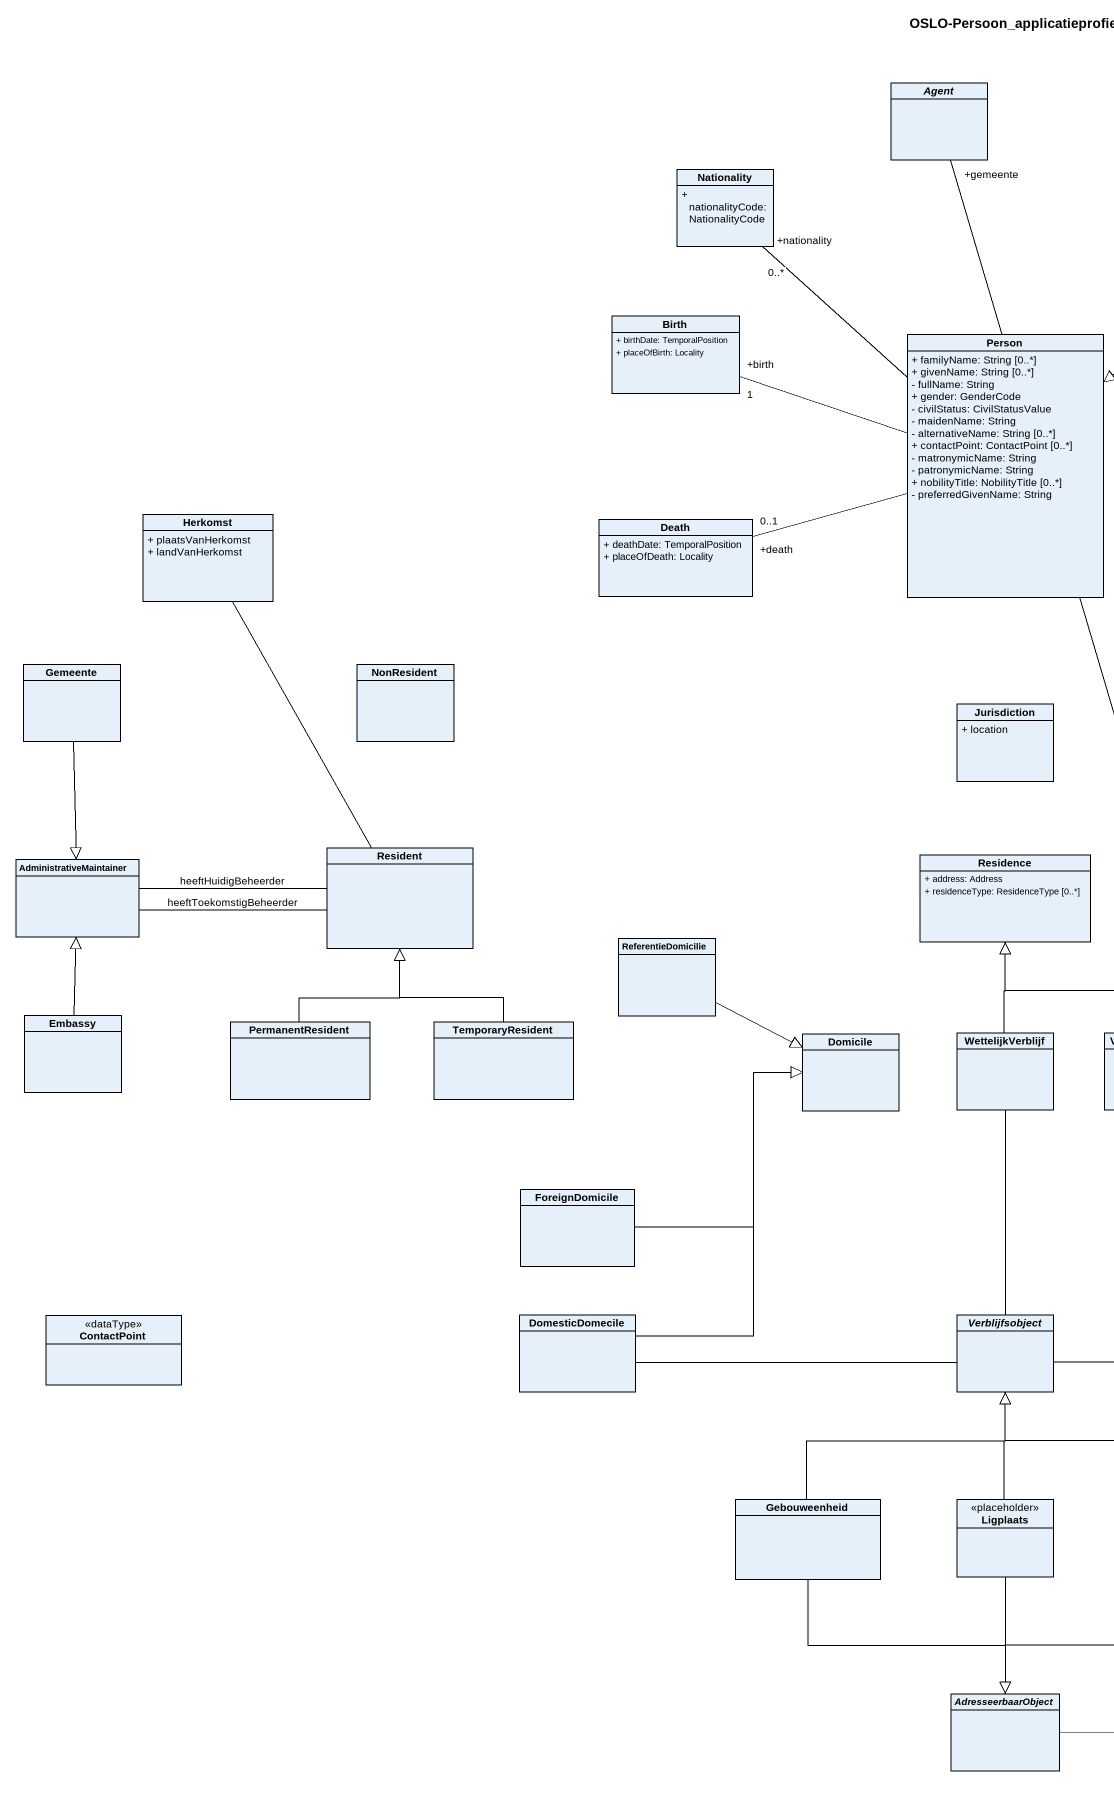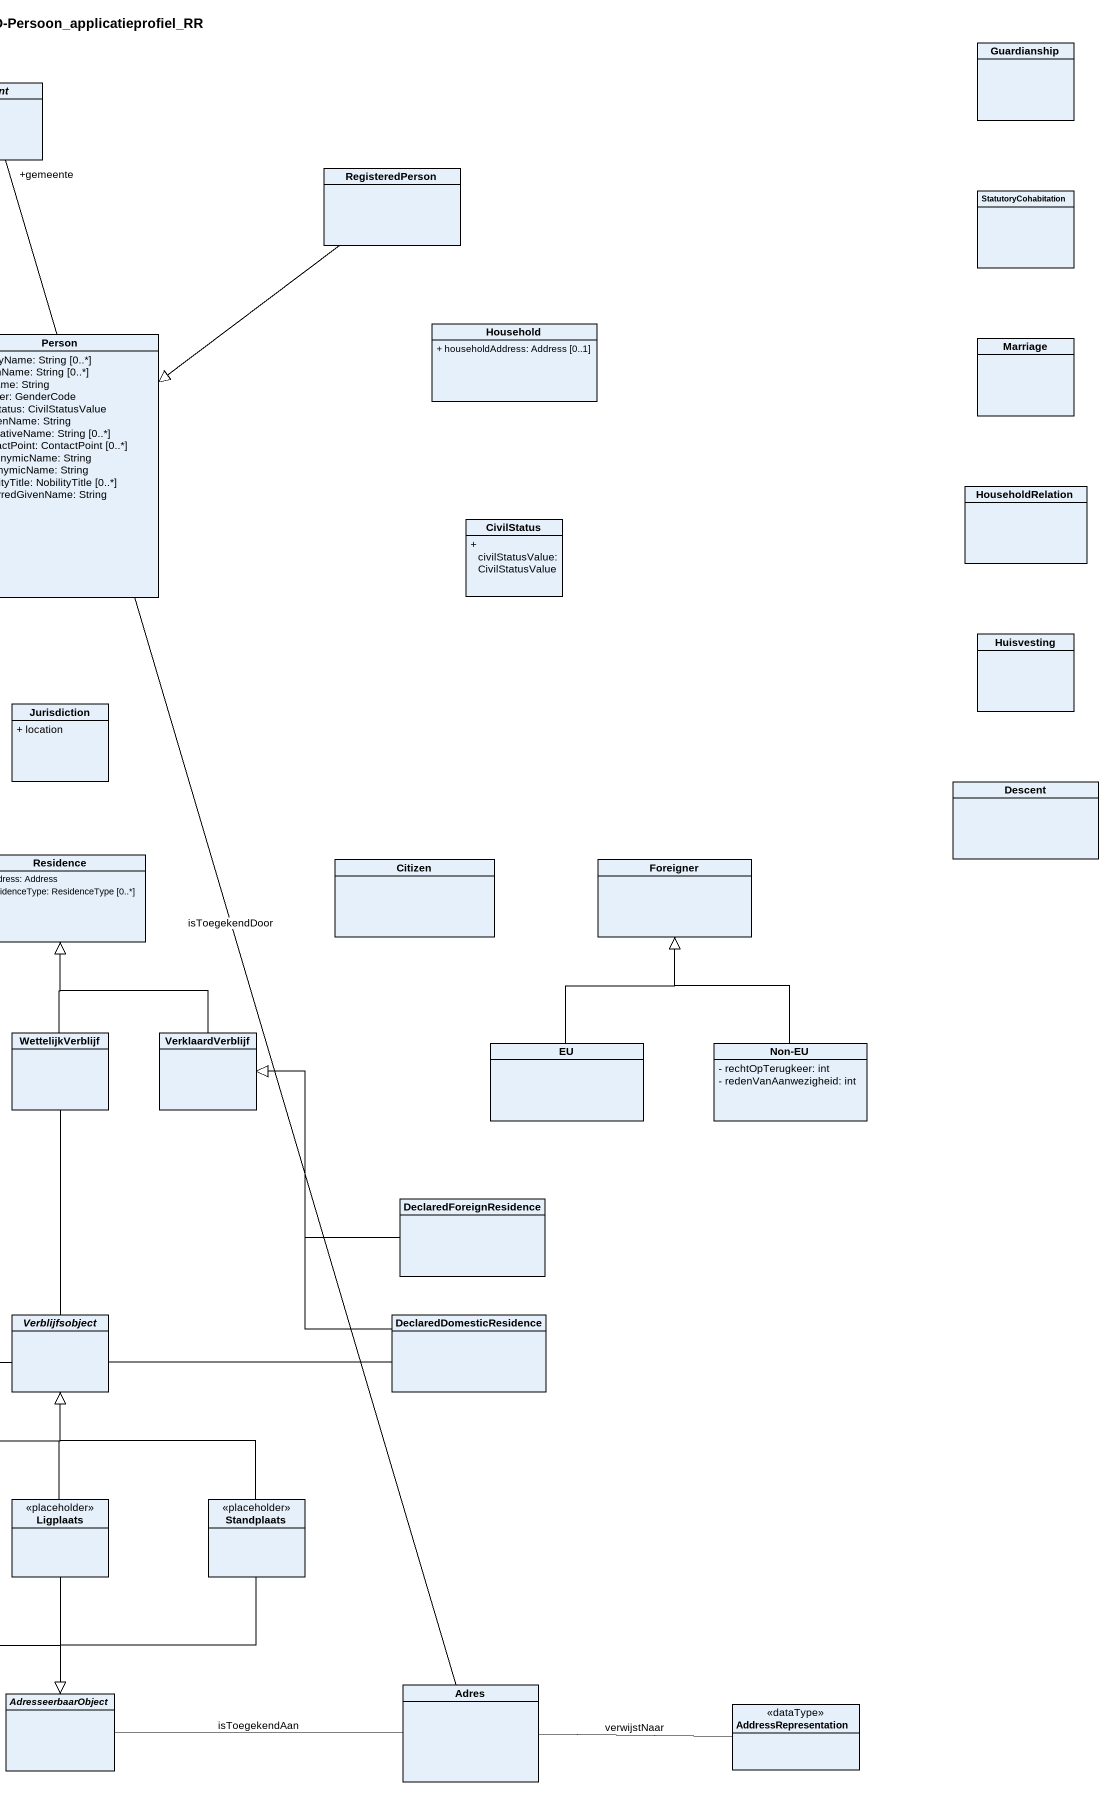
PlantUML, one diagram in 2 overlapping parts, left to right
@startuml
title OSLO-Persoon_applicatieprofiel_RR
hide circle
hide empty members
skinparam classAttributeIconSize 0
class Guardianship
abstract class "Agent" as Agent_
class Nationality {
  + nationalityCode: NationalityCode
}
class RegisteredPerson
class StatutoryCohabitation
class Birth {
  + birthDate: TemporalPosition
  + placeOfBirth: Locality
}
class Household {
  + householdAddress: Address [0..1]
}
class "Person" as Person_ {
  + familyName: String [0..*]
  + givenName: String [0..*]
  - fullName: String
  + gender: GenderCode
  - civilStatus: CivilStatusValue
  - maidenName: String
  - alternativeName: String [0..*]
  + contactPoint: ContactPoint [0..*]
  - matronymicName: String
  - patronymicName: String
  + nobilityTitle: NobilityTitle [0..*]
  - preferredGivenName: String
}
class Marriage
class HouseholdRelation
class Herkomst {
  + plaatsVanHerkomst
  + landVanHerkomst
}
class Death {
  + deathDate: TemporalPosition
  + placeOfDeath: Locality
}
class CivilStatus {
  + civilStatusValue: CivilStatusValue
}
class Huisvesting
class Gemeente
class NonResident
class Jurisdiction {
  + location
}
class Descent
class Resident
class Residence {
  + address: Address
  + residenceType: ResidenceType [0..*]
}
class AdministrativeMaintainer
class Citizen
class Foreigner
class ReferentieDomicilie
class Embassy
class PermanentResident
class TemporaryResident
class Domicile
class WettelijkVerblijf
class VerklaardVerblijf
class EU
class "Non-EU" as Non_EU {
  - rechtOpTerugkeer: int
  - redenVanAanwezigheid: int
}
class ForeignDomicile
class DeclaredForeignResidence
class ContactPoint <<dataType>>
class DomesticDomecile
abstract class Verblijfsobject
class DeclaredDomesticResidence
class Gebouweenheid
class Ligplaats <<placeholder>>
class Standplaats <<placeholder>>
class Adres
abstract class AdresseerbaarObject
class AddressRepresentation <<dataType>>
RegisteredPerson --|> Person_
Person_ -up- "+nationality\n0..*" Nationality
Person_ -left- "+birth\n1" Birth
Person_ -left- "+death\n0..1" Death
Gemeente --|> AdministrativeMaintainer
Resident -up- Herkomst
Resident -left- AdministrativeMaintainer : heeftToekomstigBeheerder
Resident -left- AdministrativeMaintainer : heeftHuidigBeheerder
ReferentieDomicilie -right-|> Domicile
Embassy -up-|> AdministrativeMaintainer
PermanentResident -up-|> Resident
TemporaryResident -up-|> Resident
WettelijkVerblijf -up-|> Residence
WettelijkVerblijf -- Verblijfsobject
VerklaardVerblijf -up-|> Residence
EU -up-|> Foreigner
Non_EU -up-|> Foreigner
ForeignDomicile -right-|> Domicile
DeclaredForeignResidence -up-|> VerklaardVerblijf
DomesticDomecile -up-|> Domicile
DomesticDomecile -right- Verblijfsobject
DeclaredDomesticResidence -up-|> VerklaardVerblijf
DeclaredDomesticResidence -left- Verblijfsobject
Gebouweenheid -up-|> Verblijfsobject
Gebouweenheid --|> AdresseerbaarObject
Ligplaats -up-|> Verblijfsobject
Ligplaats --|> AdresseerbaarObject
Standplaats -up-|> Verblijfsobject
Standplaats --|> AdresseerbaarObject
Adres -up- "+gemeente" Agent_ : isToegekendDoor
Adres -left- AdresseerbaarObject : isToegekendAan
AddressRepresentation -left- Adres : verwijstNaar
@enduml
